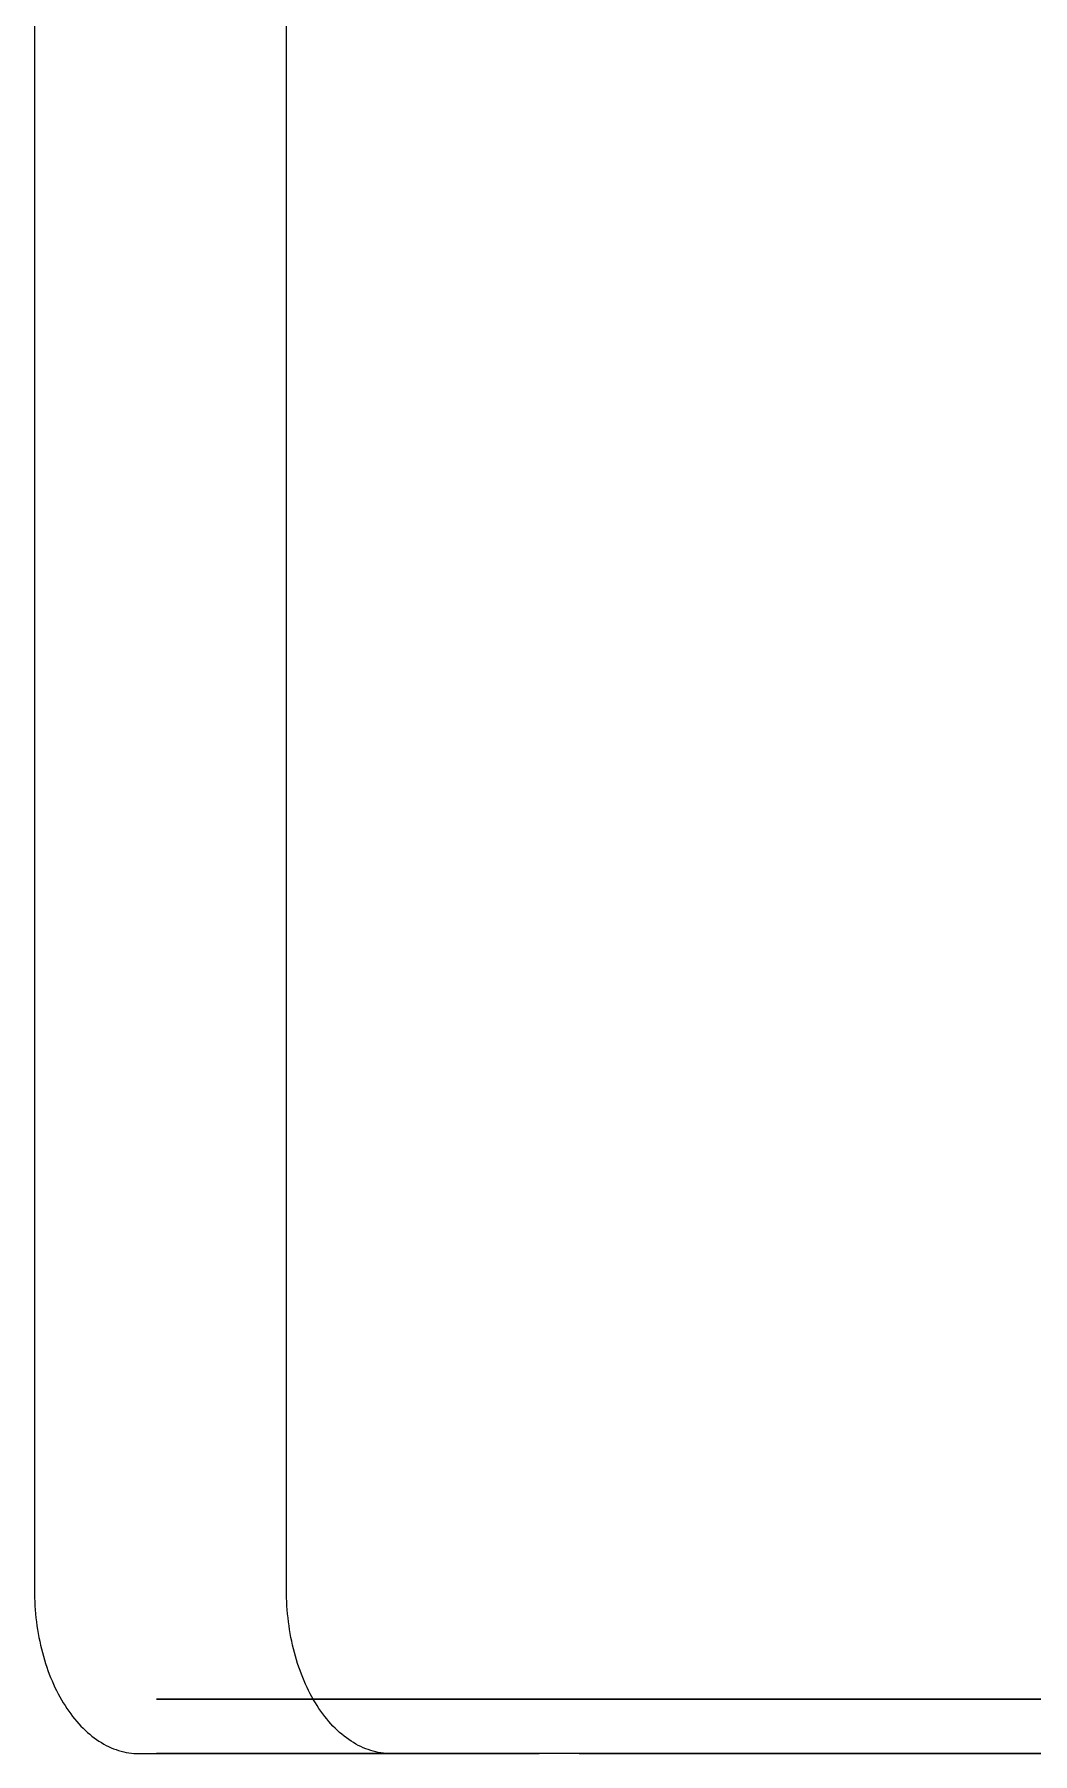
# Model space of a CAD drawing. Header units: metres. Extents: x 0 to 420, y 0 to 297.
# Drawn here: x 140.22 to 144.86, y 204.81 to 212.82 of the extents above; entities that cross this region are included whole.
import ezdxf

# ---------------------------------------------------------------- set-up
doc = ezdxf.new("R2010")
doc.units = ezdxf.units.M

msp = doc.modelspace()

# ---------------------------------------------------------------- linework, layer by layer
at = {"layer": 'GEOMETRY'}
for p, q in [((140.22, 220.8163), (140.22, 205.5763)), ((141.3926, 205.5763), (141.3926, 220.8163)), ((140.22, 205.5763), (140.2201, 205.5576)), ((140.2201, 205.5576), (140.2206, 205.539)), ((141.3927, 205.5576), (141.3926, 205.5763)), ((141.3932, 205.539), (141.3927, 205.5576)), ((140.2206, 205.539), (140.2213, 205.5203)), ((140.2213, 205.5203), (140.2223, 205.5017)), ((140.2223, 205.5017), (140.2236, 205.4831)), ((140.2236, 205.4831), (140.2252, 205.4645)), ((141.3939, 205.5203), (141.3932, 205.539)), ((141.3949, 205.5017), (141.3939, 205.5203)), ((141.3963, 205.4831), (141.3949, 205.5017)), ((141.3979, 205.4645), (141.3963, 205.4831)), ((140.2252, 205.4645), (140.2271, 205.4461)), ((140.2271, 205.4461), (140.2293, 205.4277)), ((140.2293, 205.4277), (140.2318, 205.4094)), ((140.2318, 205.4094), (140.2346, 205.3912)), ((140.2346, 205.3912), (140.2376, 205.3731)), ((141.3998, 205.4461), (141.3979, 205.4645)), ((141.4019, 205.4277), (141.3998, 205.4461)), ((141.4044, 205.4094), (141.4019, 205.4277)), ((141.4072, 205.3912), (141.4044, 205.4094)), ((141.4102, 205.3731), (141.4072, 205.3912)), ((140.2376, 205.3731), (140.2409, 205.3551)), ((140.2409, 205.3551), (140.2445, 205.3373)), ((140.2445, 205.3373), (140.2484, 205.3196)), ((140.2484, 205.3196), (140.2526, 205.3021)), ((141.4136, 205.3551), (141.4102, 205.3731)), ((141.4172, 205.3373), (141.4136, 205.3551)), ((141.421, 205.3196), (141.4172, 205.3373)), ((141.4252, 205.3021), (141.421, 205.3196)), ((140.2526, 205.3021), (140.257, 205.2847)), ((140.257, 205.2847), (140.2617, 205.2676)), ((140.2617, 205.2676), (140.2667, 205.2505)), ((140.2667, 205.2505), (140.2719, 205.2337)), ((140.2719, 205.2337), (140.2774, 205.2171)), ((141.4296, 205.2847), (141.4252, 205.3021)), ((141.4343, 205.2676), (141.4296, 205.2847)), ((141.4393, 205.2505), (141.4343, 205.2676)), ((141.4446, 205.2337), (141.4393, 205.2505)), ((141.4501, 205.2171), (141.4446, 205.2337)), ((140.2774, 205.2171), (140.2832, 205.2008)), ((140.2832, 205.2008), (140.2892, 205.1846)), ((140.2892, 205.1846), (140.2955, 205.1687)), ((140.2955, 205.1687), (140.302, 205.153)), ((140.302, 205.153), (140.3088, 205.1376)), ((141.4558, 205.2008), (141.4501, 205.2171)), ((141.4618, 205.1846), (141.4558, 205.2008)), ((141.4681, 205.1687), (141.4618, 205.1846)), ((141.4746, 205.153), (141.4681, 205.1687)), ((141.4814, 205.1376), (141.4746, 205.153)), ((140.3088, 205.1376), (140.3158, 205.1224)), ((140.3158, 205.1224), (140.323, 205.1075)), ((140.323, 205.1075), (140.3305, 205.0929)), ((140.3305, 205.0929), (140.3381, 205.0786)), ((140.3381, 205.0786), (140.3461, 205.0646)), ((140.8065, 205.0683), (140.7874, 205.0683)), ((140.7874, 205.0683), (140.802, 205.0683)), ((140.802, 205.0683), (140.8167, 205.0683)), ((140.8255, 205.0683), (140.8065, 205.0683)), ((140.8167, 205.0683), (140.8313, 205.0683)), ((140.8446, 205.0683), (140.8255, 205.0683)), ((140.8313, 205.0683), (140.8459, 205.0683)), ((140.8637, 205.0683), (140.8446, 205.0683)), ((140.8459, 205.0683), (140.8729, 205.0683)), ((140.8988, 205.0683), (140.8637, 205.0683)), ((140.8729, 205.0683), (140.9163, 205.0683)), ((140.9552, 205.0683), (140.8988, 205.0683)), ((140.9163, 205.0683), (140.9597, 205.0683)), ((141.0116, 205.0683), (140.9552, 205.0683)), ((140.9597, 205.0683), (141.0031, 205.0683)), ((141.0031, 205.0683), (141.0465, 205.0683)), ((141.068, 205.0683), (141.0116, 205.0683)), ((141.0465, 205.0683), (141.1133, 205.0683)), ((141.1244, 205.0683), (141.068, 205.0683)), ((141.1133, 205.0683), (141.184, 205.0683)), ((141.2106, 205.0683), (141.1244, 205.0683)), ((141.184, 205.0683), (141.2547, 205.0683)), ((141.3017, 205.0683), (141.2106, 205.0683)), ((141.2547, 205.0683), (141.3254, 205.0683)), ((141.3929, 205.0683), (141.3017, 205.0683)), ((141.3254, 205.0683), (141.4032, 205.0683)), ((141.4841, 205.0683), (141.3929, 205.0683)), ((141.4032, 205.0683), (141.4987, 205.0683)), ((141.4884, 205.1224), (141.4814, 205.1376)), ((141.5841, 205.0683), (141.4841, 205.0683)), ((141.4956, 205.1075), (141.4884, 205.1224)), ((141.5031, 205.0929), (141.4956, 205.1075)), ((141.4987, 205.0683), (141.5943, 205.0683)), ((141.5108, 205.0786), (141.5031, 205.0929)), ((141.5187, 205.0646), (141.5108, 205.0786)), ((141.7059, 205.0683), (141.5841, 205.0683)), ((141.5943, 205.0683), (141.6898, 205.0683)), ((141.6898, 205.0683), (141.7853, 205.0683)), ((141.8278, 205.0683), (141.7059, 205.0683)), ((141.7853, 205.0683), (141.8963, 205.0683)), ((141.9497, 205.0683), (141.8278, 205.0683)), ((141.8963, 205.0683), (142.0134, 205.0683)), ((142.0716, 205.0683), (141.9497, 205.0683)), ((142.0134, 205.0683), (142.1305, 205.0683)), ((142.2115, 205.0683), (142.0716, 205.0683)), ((142.1305, 205.0683), (142.2477, 205.0683)), ((142.3587, 205.0683), (142.2115, 205.0683)), ((142.2477, 205.0683), (142.3673, 205.0683)), ((142.323, 205.0683), (142.3114, 205.0683)), ((142.3114, 205.0683), (142.3203, 205.0683)), ((142.3203, 205.0683), (142.3292, 205.0683)), ((142.3346, 205.0683), (142.323, 205.0683)), ((142.3292, 205.0683), (142.3381, 205.0683)), ((142.3462, 205.0683), (142.3346, 205.0683)), ((142.3381, 205.0683), (142.347, 205.0683)), ((142.3579, 205.0683), (142.3462, 205.0683)), ((142.347, 205.0683), (142.3635, 205.0683)), ((142.3792, 205.0683), (142.3579, 205.0683)), ((142.5058, 205.0683), (142.3587, 205.0683)), ((142.3635, 205.0683), (142.3899, 205.0683)), ((142.3673, 205.0683), (142.502, 205.0683)), ((142.4136, 205.0683), (142.3792, 205.0683)), ((142.3899, 205.0683), (142.4163, 205.0683)), ((142.4479, 205.0683), (142.4136, 205.0683)), ((142.4163, 205.0683), (142.4428, 205.0683)), ((142.4428, 205.0683), (142.4692, 205.0683)), ((142.4823, 205.0683), (142.4479, 205.0683)), ((142.4692, 205.0683), (142.5099, 205.0683)), ((142.5166, 205.0683), (142.4823, 205.0683)), ((142.502, 205.0683), (142.6366, 205.0683)), ((142.653, 205.0683), (142.5058, 205.0683)), ((142.5099, 205.0683), (142.553, 205.0683)), ((142.5691, 205.0683), (142.5166, 205.0683)), ((142.553, 205.0683), (142.596, 205.0683)), ((142.6247, 205.0683), (142.5691, 205.0683)), ((142.596, 205.0683), (142.6391, 205.0683)), ((142.6802, 205.0683), (142.6247, 205.0683)), ((142.6366, 205.0683), (142.7713, 205.0683)), ((142.6391, 205.0683), (142.6865, 205.0683)), ((142.8028, 205.0683), (142.653, 205.0683)), ((142.7358, 205.0683), (142.6802, 205.0683)), ((142.6865, 205.0683), (142.7447, 205.0683)), ((142.7967, 205.0683), (142.7358, 205.0683)), ((142.7447, 205.0683), (142.8029, 205.0683)), ((142.7713, 205.0683), (142.906, 205.0683)), ((142.8709, 205.0683), (142.7967, 205.0683)), ((142.9686, 205.0683), (142.8028, 205.0683)), ((142.8029, 205.0683), (142.8611, 205.0683)), ((142.8611, 205.0683), (142.9193, 205.0683)), ((142.9451, 205.0683), (142.8709, 205.0683)), ((142.906, 205.0683), (143.048, 205.0683)), ((142.9193, 205.0683), (142.9868, 205.0683)), ((143.0194, 205.0683), (142.9451, 205.0683)), ((143.1344, 205.0683), (142.9686, 205.0683)), ((142.9868, 205.0683), (143.0582, 205.0683)), ((143.0936, 205.0683), (143.0194, 205.0683)), ((143.048, 205.0683), (143.1957, 205.0683)), ((143.0582, 205.0683), (143.1295, 205.0683)), ((143.1789, 205.0683), (143.0936, 205.0683)), ((143.1295, 205.0683), (143.2009, 205.0683)), ((143.3002, 205.0683), (143.1344, 205.0683)), ((143.2685, 205.0683), (143.1789, 205.0683)), ((143.1957, 205.0683), (143.3433, 205.0683)), ((143.2009, 205.0683), (143.2737, 205.0683)), ((143.3581, 205.0683), (143.2685, 205.0683)), ((143.2737, 205.0683), (143.3558, 205.0683)), ((143.466, 205.0683), (143.3002, 205.0683)), ((143.3433, 205.0683), (143.4909, 205.0683)), ((143.3558, 205.0683), (143.4378, 205.0683)), ((143.4477, 205.0683), (143.3581, 205.0683)), ((143.4378, 205.0683), (143.5198, 205.0683)), ((143.539, 205.0683), (143.4477, 205.0683)), ((143.6382, 205.0683), (143.466, 205.0683)), ((143.4909, 205.0683), (143.6385, 205.0683)), ((143.5198, 205.0683), (143.6019, 205.0683)), ((143.64, 205.0683), (143.539, 205.0683)), ((143.6019, 205.0683), (143.6884, 205.0683)), ((143.8153, 205.0683), (143.6382, 205.0683)), ((143.6385, 205.0683), (143.794, 205.0683)), ((143.741, 205.0683), (143.64, 205.0683)), ((143.6884, 205.0683), (143.7783, 205.0683)), ((143.842, 205.0683), (143.741, 205.0683)), ((143.7783, 205.0683), (143.8682, 205.0683)), ((143.794, 205.0683), (143.9494, 205.0683)), ((143.9923, 205.0683), (143.8153, 205.0683)), ((143.943, 205.0683), (143.842, 205.0683)), ((143.8682, 205.0683), (143.9581, 205.0683)), ((144.0479, 205.0683), (143.943, 205.0683)), ((143.9494, 205.0683), (144.1049, 205.0683)), ((143.9581, 205.0683), (144.048, 205.0683)), ((144.1694, 205.0683), (143.9923, 205.0683)), ((144.1557, 205.0683), (144.0479, 205.0683)), ((144.048, 205.0683), (144.1427, 205.0683)), ((144.1049, 205.0683), (144.2604, 205.0683)), ((144.1427, 205.0683), (144.2374, 205.0683)), ((144.2636, 205.0683), (144.1557, 205.0683)), ((144.3465, 205.0683), (144.1694, 205.0683)), ((144.2374, 205.0683), (144.3322, 205.0683)), ((144.2604, 205.0683), (144.4169, 205.0683)), ((144.3714, 205.0683), (144.2636, 205.0683)), ((144.3322, 205.0683), (144.4269, 205.0683)), ((144.5269, 205.0683), (144.3465, 205.0683)), ((144.4793, 205.0683), (144.3714, 205.0683)), ((144.4169, 205.0683), (144.5749, 205.0683)), ((144.4269, 205.0683), (144.5222, 205.0683)), ((144.5892, 205.0683), (144.4793, 205.0683)), ((144.5222, 205.0683), (144.6185, 205.0683)), ((144.7072, 205.0683), (144.5269, 205.0683)), ((144.5749, 205.0683), (144.733, 205.0683)), ((144.699, 205.0683), (144.5892, 205.0683)), ((144.6185, 205.0683), (144.7147, 205.0683)), ((144.8089, 205.0683), (144.699, 205.0683)), ((144.8876, 205.0683), (144.7072, 205.0683)), ((144.7147, 205.0683), (144.811, 205.0683)), ((144.733, 205.0683), (144.891, 205.0683)), ((144.9188, 205.0683), (144.8089, 205.0683)), ((144.811, 205.0683), (144.9072, 205.0683)), ((140.3461, 205.0646), (140.3542, 205.0509)), ((140.3542, 205.0509), (140.3625, 205.0375)), ((140.3625, 205.0375), (140.3711, 205.0245)), ((140.3711, 205.0245), (140.3798, 205.0117)), ((140.3798, 205.0117), (140.3888, 204.9994)), ((140.3888, 204.9994), (140.3979, 204.9873)), ((140.3979, 204.9873), (140.4072, 204.9756)), ((141.5268, 205.0509), (141.5187, 205.0646)), ((141.5351, 205.0375), (141.5268, 205.0509)), ((141.5437, 205.0245), (141.5351, 205.0375)), ((141.5524, 205.0117), (141.5437, 205.0245)), ((141.5614, 204.9994), (141.5524, 205.0117)), ((141.5705, 204.9873), (141.5614, 204.9994)), ((141.5799, 204.9756), (141.5705, 204.9873)), ((140.4072, 204.9756), (140.4168, 204.9643)), ((140.4168, 204.9643), (140.4264, 204.9533)), ((140.4264, 204.9533), (140.4363, 204.9428)), ((140.4363, 204.9428), (140.4463, 204.9326)), ((140.4463, 204.9326), (140.4565, 204.9228)), ((140.4565, 204.9228), (140.4668, 204.9133)), ((140.4668, 204.9133), (140.4773, 204.9043)), ((141.5894, 204.9643), (141.5799, 204.9756)), ((141.5991, 204.9533), (141.5894, 204.9643)), ((141.6089, 204.9428), (141.5991, 204.9533)), ((141.6189, 204.9326), (141.6089, 204.9428)), ((141.6291, 204.9228), (141.6189, 204.9326)), ((141.6394, 204.9133), (141.6291, 204.9228)), ((141.6499, 204.9043), (141.6394, 204.9133)), ((140.4773, 204.9043), (140.4879, 204.8957)), ((140.4879, 204.8957), (140.4986, 204.8875)), ((140.4986, 204.8875), (140.5095, 204.8797)), ((140.5095, 204.8797), (140.5204, 204.8723)), ((140.5204, 204.8723), (140.5315, 204.8654)), ((140.5315, 204.8654), (140.5427, 204.8589)), ((140.5427, 204.8589), (140.554, 204.8528)), ((140.554, 204.8528), (140.5654, 204.8472)), ((140.5654, 204.8472), (140.5769, 204.8419)), ((140.5769, 204.8419), (140.5884, 204.8372)), ((140.5884, 204.8372), (140.6, 204.8329)), ((140.6, 204.8329), (140.6117, 204.829)), ((140.6117, 204.829), (140.6235, 204.8256)), ((141.6605, 204.8957), (141.6499, 204.9043)), ((141.6712, 204.8875), (141.6605, 204.8957)), ((141.6821, 204.8797), (141.6712, 204.8875)), ((141.693, 204.8723), (141.6821, 204.8797)), ((141.7041, 204.8654), (141.693, 204.8723)), ((141.7153, 204.8589), (141.7041, 204.8654)), ((141.7266, 204.8528), (141.7153, 204.8589)), ((141.738, 204.8472), (141.7266, 204.8528)), ((141.7495, 204.8419), (141.738, 204.8472)), ((141.761, 204.8372), (141.7495, 204.8419)), ((141.7727, 204.8329), (141.761, 204.8372)), ((141.7844, 204.829), (141.7727, 204.8329)), ((141.7961, 204.8256), (141.7844, 204.829)), ((140.6235, 204.8256), (140.6353, 204.8226)), ((140.6353, 204.8226), (140.6471, 204.8201)), ((140.6471, 204.8201), (140.659, 204.818)), ((140.659, 204.818), (140.6709, 204.8164)), ((140.6709, 204.8164), (140.6828, 204.8153)), ((140.6828, 204.8153), (140.6947, 204.8146)), ((140.6947, 204.8146), (140.7067, 204.8143)), ((140.7067, 204.8143), (140.8689, 204.8143)), ((140.7067, 204.8143), (141.8793, 204.8143)), ((140.8088, 204.8143), (140.7874, 204.8143)), ((140.7874, 204.8143), (140.7876, 204.8143)), ((140.7876, 204.8143), (140.7879, 204.8143)), ((140.7879, 204.8143), (140.7881, 204.8143)), ((140.7881, 204.8143), (140.7883, 204.8143)), ((140.7883, 204.8143), (140.7888, 204.8143)), ((140.7888, 204.8143), (140.7895, 204.8143)), ((140.7895, 204.8143), (140.7903, 204.8143)), ((140.7903, 204.8143), (140.791, 204.8143)), ((140.791, 204.8143), (140.7917, 204.8143)), ((140.7917, 204.8143), (140.7928, 204.8143)), ((140.7928, 204.8143), (140.7941, 204.8143)), ((140.7941, 204.8143), (140.7953, 204.8143)), ((140.7953, 204.8143), (140.7965, 204.8143)), ((140.7965, 204.8143), (140.7978, 204.8143)), ((140.7978, 204.8143), (140.7995, 204.8143)), ((140.7995, 204.8143), (140.8012, 204.8143)), ((140.8012, 204.8143), (140.8029, 204.8143)), ((140.8029, 204.8143), (140.8046, 204.8143)), ((140.8046, 204.8143), (140.8066, 204.8143)), ((140.8066, 204.8143), (140.8088, 204.8143)), ((140.8301, 204.8143), (140.8088, 204.8143)), ((140.8088, 204.8143), (140.811, 204.8143)), ((140.811, 204.8143), (140.8132, 204.8143)), ((140.8132, 204.8143), (140.8154, 204.8143)), ((140.8154, 204.8143), (140.8181, 204.8143)), ((140.8181, 204.8143), (140.8207, 204.8143)), ((140.8207, 204.8143), (140.8234, 204.8143)), ((140.8234, 204.8143), (140.8261, 204.8143)), ((140.8261, 204.8143), (140.829, 204.8143)), ((140.829, 204.8143), (140.8321, 204.8143)), ((140.8515, 204.8143), (140.8301, 204.8143)), ((140.8321, 204.8143), (140.8353, 204.8143)), ((140.8353, 204.8143), (140.8384, 204.8143)), ((140.8384, 204.8143), (140.8415, 204.8143)), ((140.8415, 204.8143), (140.8452, 204.8143)), ((140.8452, 204.8143), (140.8488, 204.8143)), ((140.8488, 204.8143), (140.8524, 204.8143)), ((140.8729, 204.8143), (140.8515, 204.8143)), ((140.8524, 204.8143), (140.856, 204.8143)), ((140.856, 204.8143), (140.8598, 204.8143)), ((140.8598, 204.8143), (140.8639, 204.8143)), ((140.8639, 204.8143), (140.868, 204.8143)), ((140.868, 204.8143), (140.8721, 204.8143)), ((140.8689, 204.8143), (142.0415, 204.8143)), ((140.8689, 204.8143), (140.874, 204.8143)), ((140.8721, 204.8143), (140.8762, 204.8143)), ((140.9122, 204.8143), (140.8729, 204.8143)), ((140.874, 204.8143), (140.8791, 204.8143)), ((140.8762, 204.8143), (140.8807, 204.8143)), ((140.8791, 204.8143), (140.8843, 204.8143)), ((140.8807, 204.8143), (140.8853, 204.8143)), ((140.8843, 204.8143), (140.8894, 204.8143)), ((140.8853, 204.8143), (140.8898, 204.8143)), ((140.8894, 204.8143), (140.8943, 204.8143)), ((140.8898, 204.8143), (140.8944, 204.8143)), ((140.8943, 204.8143), (140.8991, 204.8143)), ((140.8944, 204.8143), (140.8991, 204.8143)), ((140.8991, 204.8143), (140.9039, 204.8143)), ((140.8991, 204.8143), (140.9041, 204.8143)), ((140.9039, 204.8143), (140.9087, 204.8143)), ((140.9041, 204.8143), (140.9092, 204.8143)), ((140.9087, 204.8143), (140.9135, 204.8143)), ((140.9092, 204.8143), (140.9142, 204.8143)), ((140.9752, 204.8143), (140.9122, 204.8143)), ((140.9135, 204.8143), (140.918, 204.8143)), ((140.9142, 204.8143), (140.9193, 204.8143)), ((140.918, 204.8143), (140.9224, 204.8143)), ((140.9193, 204.8143), (140.9246, 204.8143)), ((140.9224, 204.8143), (140.9268, 204.8143)), ((140.9246, 204.8143), (140.9301, 204.8143)), ((140.9268, 204.8143), (140.9313, 204.8143)), ((140.9301, 204.8143), (140.9356, 204.8143)), ((140.9313, 204.8143), (140.9356, 204.8143)), ((140.9356, 204.8143), (140.9397, 204.8143)), ((140.9356, 204.8143), (140.9411, 204.8143)), ((140.9397, 204.8143), (140.9438, 204.8143)), ((140.9411, 204.8143), (140.9467, 204.8143)), ((140.9438, 204.8143), (140.9479, 204.8143)), ((140.9467, 204.8143), (140.9527, 204.8143)), ((140.9479, 204.8143), (140.952, 204.8143)), ((140.952, 204.8143), (140.9559, 204.8143)), ((140.9527, 204.8143), (140.9587, 204.8143)), ((140.9559, 204.8143), (140.9596, 204.8143)), ((140.9587, 204.8143), (140.9646, 204.8143)), ((140.9596, 204.8143), (140.9633, 204.8143)), ((140.9633, 204.8143), (140.9671, 204.8143)), ((140.9646, 204.8143), (140.9706, 204.8143)), ((140.9671, 204.8143), (140.9708, 204.8143)), ((140.9706, 204.8143), (140.9768, 204.8143)), ((140.9708, 204.8143), (140.9741, 204.8143)), ((140.9741, 204.8143), (140.9775, 204.8143)), ((141.0383, 204.8143), (140.9752, 204.8143)), ((140.9768, 204.8143), (140.9833, 204.8143)), ((140.9775, 204.8143), (140.9809, 204.8143)), ((140.9809, 204.8143), (140.9842, 204.8143)), ((140.9833, 204.8143), (140.9897, 204.8143)), ((140.9842, 204.8143), (140.9874, 204.8143)), ((140.9874, 204.8143), (140.9904, 204.8143)), ((140.9897, 204.8143), (140.9961, 204.8143)), ((140.9904, 204.8143), (140.9934, 204.8143)), ((140.9934, 204.8143), (140.9964, 204.8143)), ((140.9961, 204.8143), (141.0026, 204.8143)), ((140.9964, 204.8143), (140.9993, 204.8143)), ((140.9993, 204.8143), (141.002, 204.8143)), ((141.002, 204.8143), (141.0046, 204.8143)), ((141.0038, 204.8143), (141.0026, 204.8143)), ((141.0026, 204.8143), (142.4424, 204.8143)), ((141.0051, 204.8143), (141.0038, 204.8143)), ((141.0046, 204.8143), (141.0072, 204.8143)), ((141.0063, 204.8143), (141.0051, 204.8143)), ((141.0076, 204.8143), (141.0063, 204.8143)), ((141.0072, 204.8143), (141.0098, 204.8143)), ((141.0088, 204.8143), (141.0076, 204.8143)), ((141.01, 204.8143), (141.0088, 204.8143)), ((141.0098, 204.8143), (141.0122, 204.8143)), ((141.0111, 204.8143), (141.01, 204.8143)), ((141.0123, 204.8143), (141.0111, 204.8143)), ((141.0122, 204.8143), (141.0144, 204.8143)), ((141.0135, 204.8143), (141.0123, 204.8143)), ((141.0146, 204.8143), (141.0135, 204.8143)), ((141.0144, 204.8143), (141.0167, 204.8143)), ((141.0156, 204.8143), (141.0146, 204.8143)), ((141.0167, 204.8143), (141.0156, 204.8143)), ((141.0167, 204.8143), (141.0189, 204.8143)), ((141.0178, 204.8143), (141.0167, 204.8143)), ((141.0188, 204.8143), (141.0178, 204.8143)), ((141.0198, 204.8143), (141.0188, 204.8143)), ((141.0189, 204.8143), (141.0211, 204.8143)), ((141.0208, 204.8143), (141.0198, 204.8143)), ((141.0218, 204.8143), (141.0208, 204.8143)), ((141.0211, 204.8143), (141.023, 204.8143)), ((141.0228, 204.8143), (141.0218, 204.8143)), ((141.0237, 204.8143), (141.0228, 204.8143)), ((141.023, 204.8143), (141.0248, 204.8143)), ((141.0246, 204.8143), (141.0237, 204.8143)), ((141.0255, 204.8143), (141.0246, 204.8143)), ((141.0248, 204.8143), (141.0266, 204.8143)), ((141.0264, 204.8143), (141.0255, 204.8143)), ((141.0273, 204.8143), (141.0264, 204.8143)), ((141.0266, 204.8143), (141.0284, 204.8143)), ((141.0281, 204.8143), (141.0273, 204.8143)), ((141.0289, 204.8143), (141.0281, 204.8143)), ((141.0284, 204.8143), (141.0301, 204.8143)), ((141.0297, 204.8143), (141.0289, 204.8143)), ((141.0305, 204.8143), (141.0297, 204.8143)), ((141.0301, 204.8143), (141.0316, 204.8143)), ((141.0312, 204.8143), (141.0305, 204.8143)), ((141.0319, 204.8143), (141.0312, 204.8143)), ((141.0316, 204.8143), (141.033, 204.8143)), ((141.0326, 204.8143), (141.0319, 204.8143)), ((141.0333, 204.8143), (141.0326, 204.8143)), ((141.033, 204.8143), (141.0344, 204.8143)), ((141.034, 204.8143), (141.0333, 204.8143)), ((141.0346, 204.8143), (141.034, 204.8143)), ((141.0344, 204.8143), (141.0358, 204.8143)), ((141.0353, 204.8143), (141.0346, 204.8143)), ((141.0359, 204.8143), (141.0353, 204.8143)), ((141.0358, 204.8143), (141.037, 204.8143)), ((141.0365, 204.8143), (141.0359, 204.8143)), ((141.0371, 204.8143), (141.0365, 204.8143)), ((141.037, 204.8143), (141.038, 204.8143)), ((141.0376, 204.8143), (141.0371, 204.8143)), ((141.0381, 204.8143), (141.0376, 204.8143)), ((141.038, 204.8143), (141.039, 204.8143)), ((141.0386, 204.8143), (141.0381, 204.8143)), ((141.1014, 204.8143), (141.0383, 204.8143)), ((141.0391, 204.8143), (141.0386, 204.8143)), ((141.039, 204.8143), (141.04, 204.8143)), ((141.0396, 204.8143), (141.0391, 204.8143)), ((141.04, 204.8143), (141.0396, 204.8143)), ((141.04, 204.8143), (141.041, 204.8143)), ((141.0404, 204.8143), (141.04, 204.8143)), ((141.0408, 204.8143), (141.0404, 204.8143)), ((141.0412, 204.8143), (141.0408, 204.8143)), ((141.041, 204.8143), (141.0416, 204.8143)), ((141.0416, 204.8143), (141.0412, 204.8143)), ((141.0416, 204.8143), (141.0422, 204.8143)), ((141.0419, 204.8143), (141.0416, 204.8143)), ((141.0422, 204.8143), (141.0419, 204.8143)), ((141.0422, 204.8143), (141.0428, 204.8143)), ((141.0426, 204.8143), (141.0422, 204.8143)), ((141.0428, 204.8143), (141.0426, 204.8143)), ((141.0428, 204.8143), (141.0434, 204.8143)), ((141.0431, 204.8143), (141.0428, 204.8143)), ((141.0433, 204.8143), (141.0431, 204.8143)), ((141.0435, 204.8143), (141.0433, 204.8143)), ((141.0434, 204.8143), (141.0438, 204.8143)), ((141.0438, 204.8143), (141.0435, 204.8143)), ((141.0438, 204.8143), (141.044, 204.8143)), ((141.0439, 204.8143), (141.0438, 204.8143)), ((141.0441, 204.8143), (141.0439, 204.8143)), ((141.044, 204.8143), (141.0442, 204.8143)), ((141.0442, 204.8143), (141.0441, 204.8143)), ((141.0442, 204.8143), (141.0444, 204.8143)), ((141.0443, 204.8143), (141.0442, 204.8143)), ((141.0444, 204.8143), (141.0443, 204.8143)), ((141.0444, 204.8143), (141.0446, 204.8143)), ((141.0445, 204.8143), (141.0444, 204.8143)), ((141.0446, 204.8143), (141.0445, 204.8143)), ((141.0445, 204.8143), (141.0445, 204.8143)), ((141.0446, 204.8143), (141.0446, 204.8143)), ((141.1645, 204.8143), (141.1014, 204.8143)), ((141.2606, 204.8143), (141.1645, 204.8143)), ((141.3622, 204.8143), (141.2606, 204.8143)), ((141.4638, 204.8143), (141.3622, 204.8143)), ((141.5654, 204.8143), (141.4638, 204.8143)), ((141.6766, 204.8143), (141.5654, 204.8143)), ((141.8116, 204.8143), (141.6766, 204.8143)), ((141.8079, 204.8226), (141.7961, 204.8256)), ((141.8197, 204.8201), (141.8079, 204.8226)), ((141.9467, 204.8143), (141.8116, 204.8143)), ((141.8316, 204.818), (141.8197, 204.8201)), ((141.8435, 204.8164), (141.8316, 204.818)), ((141.8554, 204.8153), (141.8435, 204.8164)), ((141.8674, 204.8146), (141.8554, 204.8153)), ((141.8793, 204.8143), (141.8674, 204.8146)), ((142.0415, 204.8143), (141.8793, 204.8143)), ((142.0817, 204.8143), (141.9467, 204.8143)), ((142.0415, 204.8143), (142.0569, 204.8143)), ((142.0569, 204.8143), (142.0722, 204.8143)), ((142.0722, 204.8143), (142.0875, 204.8143)), ((142.2168, 204.8143), (142.0817, 204.8143)), ((142.0875, 204.8143), (142.1029, 204.8143)), ((142.1029, 204.8143), (142.1178, 204.8143)), ((142.1178, 204.8143), (142.1321, 204.8143)), ((142.1321, 204.8143), (142.1465, 204.8143)), ((142.1465, 204.8143), (142.1608, 204.8143)), ((142.1608, 204.8143), (142.1752, 204.8143)), ((142.1752, 204.8143), (142.1886, 204.8143)), ((142.1886, 204.8143), (142.202, 204.8143)), ((142.202, 204.8143), (142.2153, 204.8143)), ((142.2153, 204.8143), (142.2286, 204.8143)), ((142.3709, 204.8143), (142.2168, 204.8143)), ((142.2286, 204.8143), (142.2417, 204.8143)), ((142.2417, 204.8143), (142.254, 204.8143)), ((142.254, 204.8143), (142.2663, 204.8143)), ((142.2663, 204.8143), (142.2785, 204.8143)), ((142.2785, 204.8143), (142.2908, 204.8143)), ((142.2908, 204.8143), (142.3024, 204.8143)), ((142.3024, 204.8143), (142.3136, 204.8143)), ((142.3244, 204.8143), (142.3114, 204.8143)), ((142.3114, 204.8143), (142.3115, 204.8143)), ((142.3115, 204.8143), (142.3117, 204.8143)), ((142.3117, 204.8143), (142.3118, 204.8143)), ((142.3118, 204.8143), (142.312, 204.8143)), ((142.312, 204.8143), (142.3122, 204.8143)), ((142.3122, 204.8143), (142.3127, 204.8143)), ((142.3127, 204.8143), (142.3131, 204.8143)), ((142.3131, 204.8143), (142.3136, 204.8143)), ((142.3136, 204.8143), (142.3248, 204.8143)), ((142.3136, 204.8143), (142.314, 204.8143)), ((142.314, 204.8143), (142.3147, 204.8143)), ((142.3147, 204.8143), (142.3154, 204.8143)), ((142.3154, 204.8143), (142.3162, 204.8143)), ((142.3162, 204.8143), (142.3169, 204.8143)), ((142.3169, 204.8143), (142.3177, 204.8143)), ((142.3177, 204.8143), (142.3188, 204.8143)), ((142.3188, 204.8143), (142.3198, 204.8143)), ((142.3198, 204.8143), (142.3208, 204.8143)), ((142.3208, 204.8143), (142.3219, 204.8143)), ((142.3219, 204.8143), (142.3231, 204.8143)), ((142.3231, 204.8143), (142.3244, 204.8143)), ((142.3374, 204.8143), (142.3244, 204.8143)), ((142.3244, 204.8143), (142.3258, 204.8143)), ((142.3248, 204.8143), (142.336, 204.8143)), ((142.3258, 204.8143), (142.3271, 204.8143)), ((142.3271, 204.8143), (142.3285, 204.8143)), ((142.3285, 204.8143), (142.3301, 204.8143)), ((142.3301, 204.8143), (142.3317, 204.8143)), ((142.3317, 204.8143), (142.3333, 204.8143)), ((142.3333, 204.8143), (142.3349, 204.8143)), ((142.3349, 204.8143), (142.3367, 204.8143)), ((142.336, 204.8143), (142.347, 204.8143)), ((142.3367, 204.8143), (142.3386, 204.8143)), ((142.3505, 204.8143), (142.3374, 204.8143)), ((142.3386, 204.8143), (142.3406, 204.8143)), ((142.3406, 204.8143), (142.3425, 204.8143)), ((142.3425, 204.8143), (142.3444, 204.8143)), ((142.3444, 204.8143), (142.3466, 204.8143)), ((142.3466, 204.8143), (142.3488, 204.8143)), ((142.347, 204.8143), (142.3571, 204.8143)), ((142.3488, 204.8143), (142.351, 204.8143)), ((142.3635, 204.8143), (142.3505, 204.8143)), ((142.351, 204.8143), (142.3532, 204.8143)), ((142.3532, 204.8143), (142.3555, 204.8143)), ((142.3555, 204.8143), (142.358, 204.8143)), ((142.3571, 204.8143), (142.3672, 204.8143)), ((142.358, 204.8143), (142.3605, 204.8143)), ((142.3605, 204.8143), (142.363, 204.8143)), ((142.363, 204.8143), (142.3655, 204.8143)), ((142.3874, 204.8143), (142.3635, 204.8143)), ((142.3655, 204.8143), (142.3682, 204.8143)), ((142.3672, 204.8143), (142.3773, 204.8143)), ((142.3682, 204.8143), (142.371, 204.8143)), ((142.5326, 204.8143), (142.3709, 204.8143)), ((142.371, 204.8143), (142.3738, 204.8143)), ((142.3738, 204.8143), (142.3766, 204.8143)), ((142.3766, 204.8143), (142.3794, 204.8143)), ((142.3773, 204.8143), (142.3875, 204.8143)), ((142.3794, 204.8143), (142.3825, 204.8143)), ((142.3825, 204.8143), (142.3856, 204.8143)), ((142.3856, 204.8143), (142.3886, 204.8143)), ((142.4258, 204.8143), (142.3874, 204.8143)), ((142.3875, 204.8143), (142.3969, 204.8143)), ((142.3886, 204.8143), (142.3917, 204.8143)), ((142.3917, 204.8143), (142.395, 204.8143)), ((142.395, 204.8143), (142.3983, 204.8143)), ((142.3969, 204.8143), (142.4059, 204.8143)), ((142.3983, 204.8143), (142.4017, 204.8143)), ((142.4017, 204.8143), (142.405, 204.8143)), ((142.405, 204.8143), (142.4084, 204.8143)), ((142.4059, 204.8143), (142.4149, 204.8143)), ((142.4084, 204.8143), (142.4121, 204.8143)), ((142.4121, 204.8143), (142.4157, 204.8143)), ((142.4149, 204.8143), (142.4238, 204.8143)), ((142.4157, 204.8143), (142.4193, 204.8143)), ((142.4193, 204.8143), (142.423, 204.8143)), ((142.423, 204.8143), (142.4268, 204.8143)), ((142.4238, 204.8143), (142.4328, 204.8143)), ((142.4642, 204.8143), (142.4258, 204.8143)), ((142.4268, 204.8143), (142.4307, 204.8143)), ((142.4307, 204.8143), (142.4346, 204.8143)), ((142.4328, 204.8143), (142.4406, 204.8143)), ((142.4346, 204.8143), (142.4385, 204.8143)), ((142.4385, 204.8143), (142.4424, 204.8143)), ((142.4406, 204.8143), (142.4485, 204.8143)), ((142.4462, 204.8143), (142.4424, 204.8143)), ((142.45, 204.8143), (142.4462, 204.8143)), ((142.4485, 204.8143), (142.4563, 204.8143)), ((142.4538, 204.8143), (142.45, 204.8143)), ((142.4575, 204.8143), (142.4538, 204.8143)), ((142.4563, 204.8143), (142.4641, 204.8143)), ((142.4612, 204.8143), (142.4575, 204.8143)), ((142.4647, 204.8143), (142.4612, 204.8143)), ((142.4641, 204.8143), (142.4714, 204.8143)), ((142.5027, 204.8143), (142.4642, 204.8143)), ((142.4682, 204.8143), (142.4647, 204.8143)), ((142.4717, 204.8143), (142.4682, 204.8143)), ((142.4714, 204.8143), (142.4781, 204.8143)), ((142.4752, 204.8143), (142.4717, 204.8143)), ((142.4785, 204.8143), (142.4752, 204.8143)), ((142.4781, 204.8143), (142.4847, 204.8143)), ((142.4817, 204.8143), (142.4785, 204.8143)), ((142.4849, 204.8143), (142.4817, 204.8143)), ((142.4847, 204.8143), (142.4914, 204.8143)), ((142.4881, 204.8143), (142.4849, 204.8143)), ((142.4913, 204.8143), (142.4881, 204.8143)), ((142.4942, 204.8143), (142.4913, 204.8143)), ((142.4914, 204.8143), (142.498, 204.8143)), ((142.4972, 204.8143), (142.4942, 204.8143)), ((142.5002, 204.8143), (142.4972, 204.8143)), ((142.498, 204.8143), (142.5037, 204.8143)), ((142.5031, 204.8143), (142.5002, 204.8143)), ((142.5411, 204.8143), (142.5027, 204.8143)), ((142.5059, 204.8143), (142.5031, 204.8143)), ((142.5037, 204.8143), (142.5091, 204.8143)), ((142.5085, 204.8143), (142.5059, 204.8143)), ((142.5112, 204.8143), (142.5085, 204.8143)), ((142.5091, 204.8143), (142.5146, 204.8143)), ((142.5139, 204.8143), (142.5112, 204.8143)), ((142.5165, 204.8143), (142.5139, 204.8143)), ((142.5146, 204.8143), (142.5201, 204.8143)), ((142.5189, 204.8143), (142.5165, 204.8143)), ((142.5213, 204.8143), (142.5189, 204.8143)), ((142.5201, 204.8143), (142.5252, 204.8143)), ((142.5237, 204.8143), (142.5213, 204.8143)), ((142.5261, 204.8143), (142.5237, 204.8143)), ((142.5252, 204.8143), (142.5295, 204.8143)), ((142.5284, 204.8143), (142.5261, 204.8143)), ((142.5305, 204.8143), (142.5284, 204.8143)), ((142.5295, 204.8143), (142.5337, 204.8143)), ((142.5326, 204.8143), (142.5305, 204.8143)), ((142.5347, 204.8143), (142.5326, 204.8143)), ((142.6943, 204.8143), (142.5326, 204.8143)), ((142.5337, 204.8143), (142.538, 204.8143)), ((142.5369, 204.8143), (142.5347, 204.8143)), ((142.5387, 204.8143), (142.5369, 204.8143)), ((142.538, 204.8143), (142.5422, 204.8143)), ((142.5405, 204.8143), (142.5387, 204.8143)), ((142.5424, 204.8143), (142.5405, 204.8143)), ((142.5996, 204.8143), (142.5411, 204.8143)), ((142.5422, 204.8143), (142.5456, 204.8143)), ((142.5442, 204.8143), (142.5424, 204.8143)), ((142.5459, 204.8143), (142.5442, 204.8143)), ((142.5456, 204.8143), (142.5487, 204.8143)), ((142.5475, 204.8143), (142.5459, 204.8143)), ((142.549, 204.8143), (142.5475, 204.8143)), ((142.5487, 204.8143), (142.5518, 204.8143)), ((142.5506, 204.8143), (142.549, 204.8143)), ((142.5522, 204.8143), (142.5506, 204.8143)), ((142.5518, 204.8143), (142.5548, 204.8143)), ((142.5535, 204.8143), (142.5522, 204.8143)), ((142.5548, 204.8143), (142.5535, 204.8143)), ((142.5548, 204.8143), (142.5577, 204.8143)), ((142.556, 204.8143), (142.5548, 204.8143)), ((142.5573, 204.8143), (142.556, 204.8143)), ((142.5585, 204.8143), (142.5573, 204.8143)), ((142.5577, 204.8143), (142.5595, 204.8143)), ((142.5595, 204.8143), (142.5585, 204.8143)), ((142.5595, 204.8143), (142.5614, 204.8143)), ((142.5605, 204.8143), (142.5595, 204.8143)), ((142.5615, 204.8143), (142.5605, 204.8143)), ((142.5614, 204.8143), (142.5632, 204.8143)), ((142.5625, 204.8143), (142.5615, 204.8143)), ((142.5633, 204.8143), (142.5625, 204.8143)), ((142.5632, 204.8143), (142.565, 204.8143)), ((142.564, 204.8143), (142.5633, 204.8143)), ((142.5647, 204.8143), (142.564, 204.8143)), ((142.5654, 204.8143), (142.5647, 204.8143)), ((142.565, 204.8143), (142.5662, 204.8143)), ((142.5661, 204.8143), (142.5654, 204.8143)), ((142.5665, 204.8143), (142.5661, 204.8143)), ((142.5662, 204.8143), (142.5668, 204.8143)), ((142.5669, 204.8143), (142.5665, 204.8143)), ((142.5668, 204.8143), (142.5674, 204.8143)), ((142.5674, 204.8143), (142.5669, 204.8143)), ((142.5674, 204.8143), (142.568, 204.8143)), ((142.5678, 204.8143), (142.5674, 204.8143)), ((142.568, 204.8143), (142.5678, 204.8143)), ((142.568, 204.8143), (142.5686, 204.8143)), ((142.5682, 204.8143), (142.568, 204.8143)), ((142.5683, 204.8143), (142.5682, 204.8143)), ((142.5685, 204.8143), (142.5683, 204.8143)), ((142.5686, 204.8143), (142.5685, 204.8143)), ((142.6615, 204.8143), (142.5996, 204.8143)), ((142.7234, 204.8143), (142.6615, 204.8143)), ((142.856, 204.8143), (142.6943, 204.8143)), ((142.7853, 204.8143), (142.7234, 204.8143)), ((143.5097, 204.8143), (142.7547, 204.8143)), ((142.7547, 204.8143), (142.8696, 204.8143)), ((142.853, 204.8143), (142.7853, 204.8143)), ((142.9353, 204.8143), (142.853, 204.8143)), ((143.0204, 204.8143), (142.856, 204.8143)), ((142.8696, 204.8143), (142.9844, 204.8143)), ((143.0175, 204.8143), (142.9353, 204.8143)), ((142.9844, 204.8143), (143.0992, 204.8143)), ((143.0998, 204.8143), (143.0175, 204.8143)), ((143.2006, 204.8143), (143.0204, 204.8143)), ((143.0992, 204.8143), (143.2141, 204.8143)), ((143.182, 204.8143), (143.0998, 204.8143)), ((143.2759, 204.8143), (143.182, 204.8143)), ((143.3809, 204.8143), (143.2006, 204.8143)), ((143.2141, 204.8143), (143.3318, 204.8143)), ((143.3744, 204.8143), (143.2759, 204.8143)), ((143.3318, 204.8143), (143.4535, 204.8143)), ((143.4729, 204.8143), (143.3744, 204.8143)), ((143.5612, 204.8143), (143.3809, 204.8143)), ((143.4535, 204.8143), (143.5752, 204.8143)), ((143.5714, 204.8143), (143.4729, 204.8143)), ((143.5097, 204.8143), (143.5797, 204.8143)), ((143.7414, 204.8143), (143.5612, 204.8143)), ((143.6715, 204.8143), (143.5714, 204.8143)), ((143.5752, 204.8143), (143.6969, 204.8143)), ((143.5797, 204.8143), (143.6496, 204.8143)), ((143.6496, 204.8143), (143.7196, 204.8143)), ((143.7813, 204.8143), (143.6715, 204.8143)), ((143.6969, 204.8143), (143.8186, 204.8143)), ((143.7196, 204.8143), (143.7895, 204.8143)), ((143.9271, 204.8143), (143.7414, 204.8143)), ((143.8911, 204.8143), (143.7813, 204.8143)), ((143.7895, 204.8143), (143.8613, 204.8143)), ((143.8186, 204.8143), (143.9438, 204.8143)), ((143.8613, 204.8143), (143.9354, 204.8143)), ((144.0009, 204.8143), (143.8911, 204.8143)), ((144.1169, 204.8143), (143.9271, 204.8143)), ((143.9354, 204.8143), (144.0095, 204.8143)), ((143.9438, 204.8143), (144.0696, 204.8143)), ((144.1108, 204.8143), (144.0009, 204.8143)), ((144.0095, 204.8143), (144.0836, 204.8143)), ((144.0696, 204.8143), (144.1954, 204.8143)), ((144.0836, 204.8143), (144.1577, 204.8143)), ((144.2239, 204.8143), (144.1108, 204.8143)), ((144.3067, 204.8143), (144.1169, 204.8143)), ((144.1577, 204.8143), (144.234, 204.8143)), ((144.1954, 204.8143), (144.3212, 204.8143)), ((144.3395, 204.8143), (144.2239, 204.8143)), ((144.234, 204.8143), (144.3106, 204.8143)), ((144.4965, 204.8143), (144.3067, 204.8143)), ((144.3106, 204.8143), (144.3873, 204.8143)), ((144.3212, 204.8143), (144.4474, 204.8143)), ((144.4551, 204.8143), (144.3395, 204.8143)), ((144.3873, 204.8143), (144.4639, 204.8143)), ((144.4474, 204.8143), (144.5746, 204.8143)), ((144.5707, 204.8143), (144.4551, 204.8143)), ((144.4639, 204.8143), (144.5408, 204.8143)), ((144.6863, 204.8143), (144.4965, 204.8143)), ((144.5408, 204.8143), (144.6182, 204.8143)), ((144.6863, 204.8143), (144.5707, 204.8143)), ((144.5746, 204.8143), (144.7017, 204.8143)), ((144.6182, 204.8143), (144.6957, 204.8143)), ((144.8019, 204.8143), (144.6863, 204.8143)), ((144.8761, 204.8143), (144.6863, 204.8143)), ((144.6957, 204.8143), (144.7731, 204.8143)), ((144.7017, 204.8143), (144.8289, 204.8143)), ((144.7731, 204.8143), (144.8506, 204.8143)), ((144.9175, 204.8143), (144.8019, 204.8143)), ((144.8289, 204.8143), (144.956, 204.8143)), ((144.8506, 204.8143), (144.9274, 204.8143))]:
    msp.add_line(p, q, dxfattribs=at)

doc.saveas('drawing.dxf')
